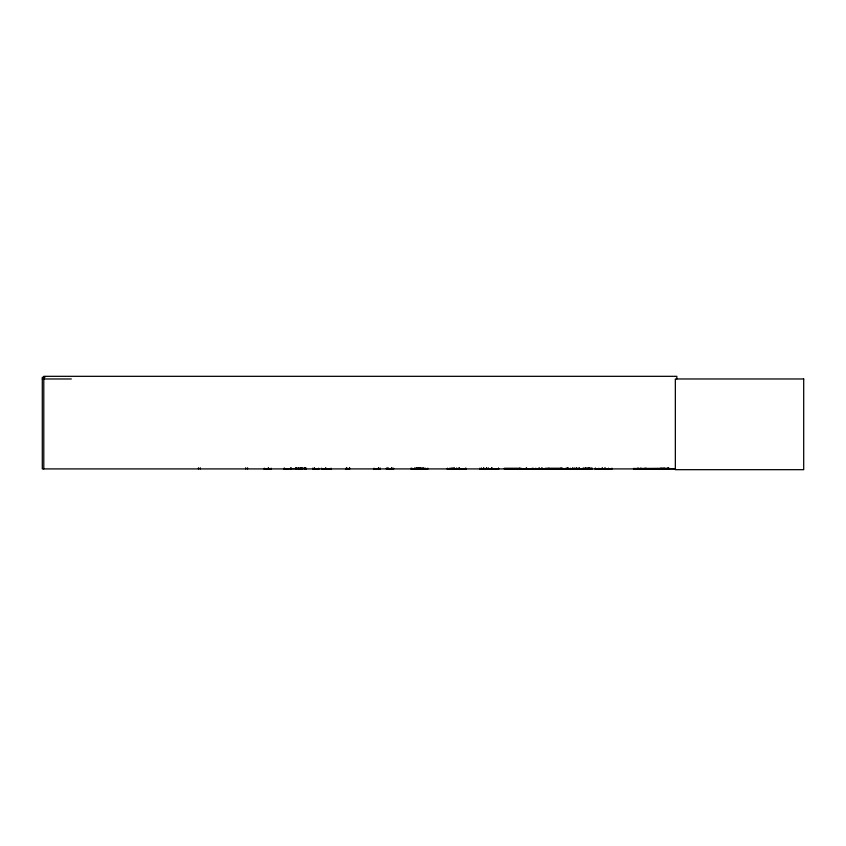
<?xml version="1.0" encoding="UTF-8"?>
<svg xmlns="http://www.w3.org/2000/svg" width="846" height="846" viewBox="0 0 846 846"><rect width="100%" height="100%" fill="white"/><g stroke="black" fill="none" stroke-linecap="round" stroke-linejoin="round"><path stroke-width="1.27" d="M411.061 468.8L427.949 468.843M424.206 468.8L424.237 468.166M595.119 468.917L612.007 468.8M578.516 468.917L578.738 468.229L578.77 468.917M305.247 468.8L305.29 468.166M263.963 468.917L271.048 468.821M264.238 468.8L264.29 468.166M447.058 468.917L466.104 468.843M283.875 468.917L306.368 468.229L306.453 468.917M479.555 468.917L498.886 468.843M491.653 468.8L491.663 467.975M566.059 468.821L565.932 468.166M566.397 468.8L566.482 468.166M417.871 468.821L417.829 467.975M418.368 468.8L418.284 467.975M379.96 468.821L380.044 468.229M595.267 468.821L595.288 468.229M545.205 468.821L545.226 468.229L545.258 468.917M633.855 468.589L668.488 468.314L668.879 468.896L668.869 467.975M634.151 468.885L633.813 468.314M662.048 468.885L661.752 468.589M664.3 468.885L664.554 468.314L665.21 468.885M665.093 468.864L665.495 468.589M642.082 468.896L641.691 468.314L641.257 468.843L641.733 468.589M664.565 468.896L664.173 468.314L663.74 468.843L664.216 468.589M668.488 468.314L668.054 468.843L668.826 468.917M305.036 468.821L304.92 467.975M459.156 468.821L459.241 467.975M634.468 468.885L634.669 468.589M393.485 468.821L386.273 468.917L386.358 468.166M300.298 468.821L300.383 468.229M373.52 468.821L380.044 468.726M373.974 468.821L374.059 468.229L374.144 468.917M345.623 468.821L349.546 468.821L349.504 467.785M346.109 468.821L346.194 468.229M44.944 377.274L42.3 377.274L42.3 468.917L675.51 468.917M42.3 378.976L71.318 378.976M504.301 468.324L521.242 468.324M546.008 468.324L562.95 468.324M504.269 468.568L521.273 468.568M545.977 468.568L562.981 468.547M633.77 468.589L668.541 468.589M331.315 468.885L321.522 468.821L321.448 468.166M504.279 468.864L586.014 468.885M633.453 468.864L675.436 468.726M420.272 468.821L420.176 468.229M416.771 468.8L416.845 467.975M319.291 468.821L312.851 468.821M456.903 468.821L456.819 468.229M450.178 468.821L450.093 468.229M488.597 468.821L488.512 468.229M481.723 468.821L481.638 468.229M585.633 468.8L585.749 468.166M574.857 468.8L574.857 468.166M498.611 468.821L498.558 468.229M465.85 468.821L465.808 468.229M302.72 468.8L302.667 468.166M296.132 468.821L295.984 467.975M548.948 468.8L548.917 468.166M598.883 468.821L598.852 468.229L598.831 468.917M427.79 468.8L427.759 468.166M414.646 468.8L414.762 468.166M486.778 468.726L486.778 467.975M676.832 378.976L676.832 376.322L43.791 376.322L43.791 468.917M668.403 467.975L668.403 468.917M661.836 468.166L661.836 468.917M611.975 468.166L611.975 468.917M608.454 468.166L608.454 468.917M605.239 467.975L605.239 468.917M604.784 467.975L604.784 468.917M602.5 467.975L602.5 468.917M602.045 467.975L602.045 468.917M595.309 468.166L595.309 468.917M592.063 468.166L592.063 468.917M591.819 468.166L591.819 468.917M591.217 468.166L591.217 468.917M590.275 468.166L590.275 468.917L590.043 468.166M589.514 468.166L589.514 468.917M589.472 468.166L589.472 468.917M589.292 468.166L589.302 468.917M588.71 468.166L588.71 468.917M588.425 468.166L588.425 468.917M588.182 468.166L588.182 468.917M587.706 468.166L587.706 468.917M587.484 468.166L587.484 468.917M586.341 468.166L586.341 468.917M586.193 468.166L586.193 468.917M585.559 468.166L585.591 468.917M585.21 468.166L585.21 468.917M584.015 468.166L584.015 468.917M583.264 468.166L583.264 468.917M583.074 468.166L583.074 468.917M579.436 467.975L579.436 468.917M579.055 467.975L579.055 468.917M577.258 468.166L577.258 468.917M576.57 467.975L576.57 468.917M576.126 467.975L576.126 468.917M574.434 468.166L574.434 468.917M572.975 467.975L573.07 468.917M572.605 467.975L572.626 468.917M570.426 468.166L570.426 468.917M568.29 467.975L568.29 468.917M567.814 467.975L567.867 468.917M567.391 467.975L567.391 468.917M561.247 468.166L561.247 468.917M560.835 468.166L560.835 468.917M542.18 467.975L542.18 468.917M541.726 467.975L541.726 468.917M539.336 467.975L539.336 468.917M538.881 467.975L538.881 468.917M535.814 468.166L535.814 468.917M533.192 468.166L533.192 468.917M532.155 468.166L532.155 468.917M526.624 467.975L526.624 468.917M526.149 467.975L526.149 468.917M519.581 468.166L519.581 468.917M498.516 468.166L498.516 468.917M492.076 467.975L492.076 468.917M491.716 468.166L491.716 468.917M488.428 468.166L488.428 468.917M486.736 468.166L486.736 468.917M486.376 467.975L486.376 468.917M483.806 467.975L483.806 468.917M483.574 467.975L483.574 468.917M481.554 468.166L481.554 468.917M479.925 468.166L479.925 468.917M465.765 468.166L465.765 468.917M459.484 468.166L459.484 468.917M458.818 467.975L458.818 468.917M456.734 468.166L456.734 468.917M454.355 467.975L454.355 468.917M453.932 467.975L453.932 468.917M453.689 468.166L453.689 468.917M452.176 467.975L452.176 468.917M451.944 467.975L451.944 468.917M450.009 468.166L450.009 468.917M447.407 468.166L447.407 468.917M425.348 468.166L425.348 468.917M423.328 467.975L423.328 468.917M423.095 467.975L423.095 468.917M422.069 467.785L422.069 468.917M421.022 467.975L421.022 468.917M420.568 467.975L420.568 468.917M420.092 468.166L420.092 468.917M419.426 467.785L419.426 468.917M419.066 468.166L419.066 468.917M418.474 468.166L418.474 468.917M416.972 467.975L416.972 468.917M416.655 468.166L416.655 468.917M416.243 468.166L416.243 468.917M415.523 468.166L415.481 468.917M414.614 468.166L414.614 468.917M411.886 468.166L411.886 468.917M411.093 468.166L411.093 468.917M393.654 468.166L393.654 468.917M392.343 468.166L392.343 468.917M391.719 467.975L391.719 468.917M391.487 467.975L391.487 468.917M388.092 467.975L388.092 468.917M387.891 467.975L387.891 468.917M386.929 468.166L386.929 468.917M380.129 468.166L380.129 468.917M378.596 467.975L378.596 468.917M378.384 467.975L378.384 468.917M349.726 468.166L349.726 468.917M349.409 467.975L349.409 468.917M346.86 467.785L346.86 468.917M346.289 468.166L346.289 468.917M331.04 468.166L331.04 468.917M325.869 467.975L325.869 468.917M325.541 467.975L325.541 468.917M318.667 468.166L318.667 468.917M314.426 467.975L314.426 468.917M314.215 467.975L314.215 468.917M312.682 468.166L312.682 468.917M304.719 467.975L304.719 468.917M302.836 468.166L302.836 468.917M301.504 467.785L301.504 468.917M301.197 467.975L301.197 468.917M300.901 467.785L300.869 468.917M300.467 468.166L300.467 468.917M298.86 467.785L299.029 468.917M298.723 467.975L298.723 468.917M298.479 467.975L298.479 468.917M296.988 467.785L296.988 468.917M296.396 467.975L296.396 468.917M295.836 468.166L295.698 468.917L295.666 468.229M291.109 467.975L291.109 468.917L291.056 468.166M290.696 467.975L290.696 468.917M271.132 468.166L271.132 468.917M268.478 467.975L268.478 468.917M268.245 467.975L268.245 468.917M247.55 467.785L247.55 468.917M245.678 467.785L245.678 468.917M200.333 467.785L200.333 468.917M198.461 467.785L198.461 468.917M284.203 468.726L284.256 468.166L284.203 468.726M637.556 468.314C636.393 469.044 638.73 469.001 637.556 468.314M638.455 468.314C637.292 469.044 639.629 469.001 638.455 468.314M660.8 468.314C659.637 469.044 661.974 469.001 660.8 468.314M640.644 468.314C639.28 469.001 641.998 469.044 640.644 468.314M644.959 468.314C643.595 469.001 646.312 469.044 644.959 468.314M646.006 468.314C644.641 469.001 647.359 469.044 646.006 468.314M663.127 468.314C661.762 469.001 664.48 469.044 663.127 468.314M667.441 468.314C666.077 469.001 668.795 469.044 667.441 468.314M803.7 378.976L675.341 378.976L675.341 469.678L803.7 469.678L803.7 378.976M584.924 468.917L584.924 468.166L584.882 468.917"/></g></svg>
